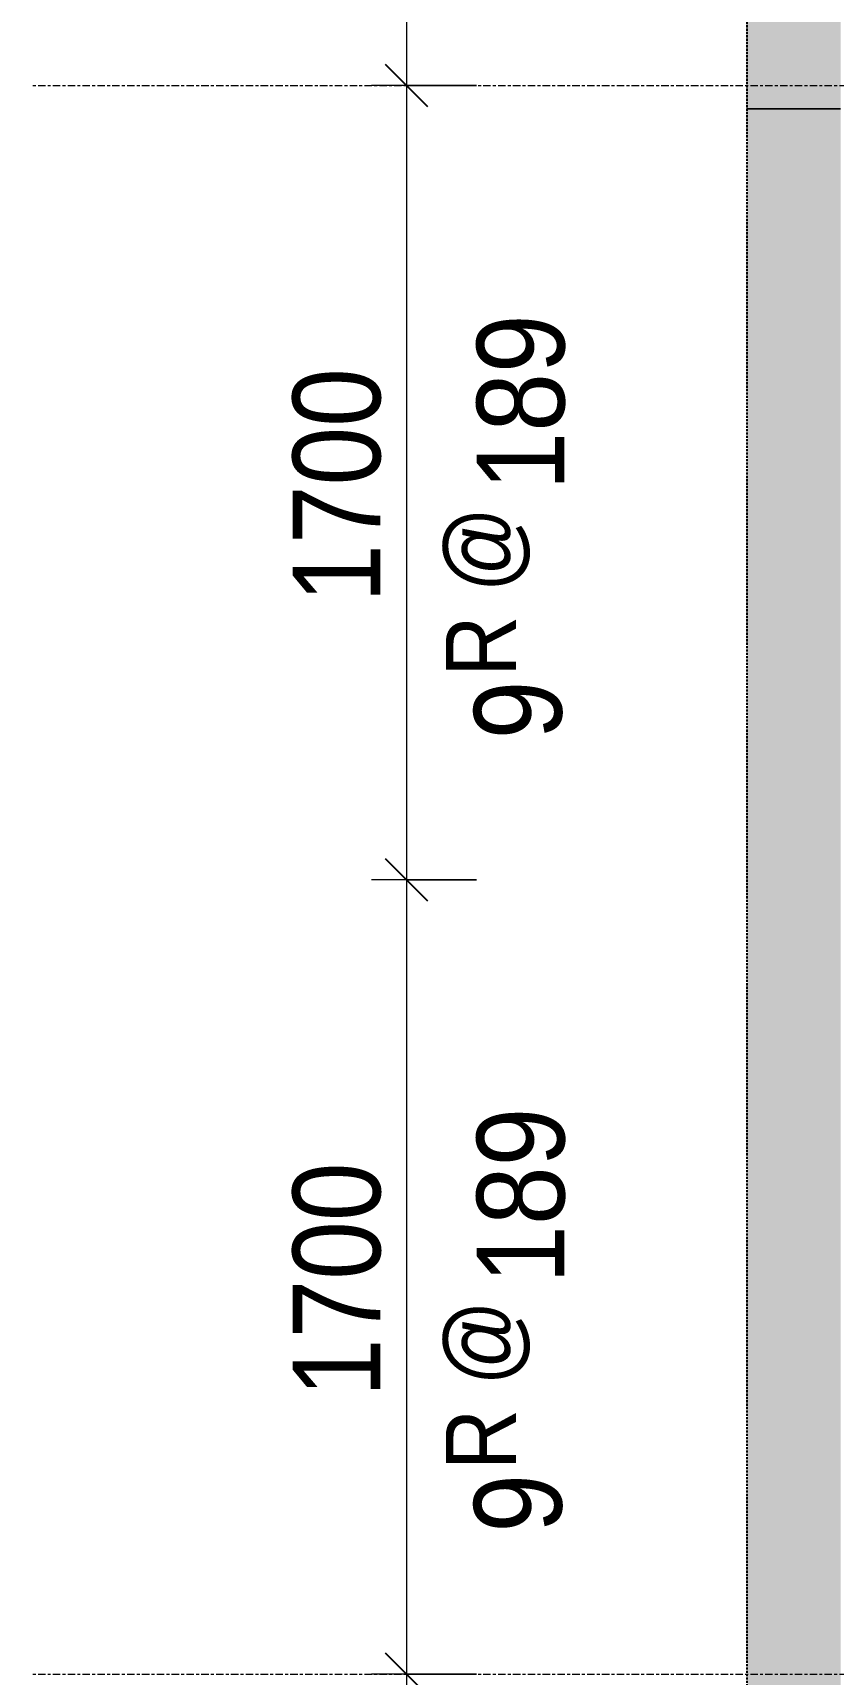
# Model space of a CAD drawing. Header units: millimetres. Extents: x 39389 to 101854, y -4225 to 80933.
# Drawn here: x 85744 to 87457, y 19200 to 22713 of the extents above; entities that cross this region are included whole.
import ezdxf

# ---------------------------------------------------------------- set-up
doc = ezdxf.new("R2010")
doc.units = ezdxf.units.MM
doc.linetypes.add('Centre', pattern=[31.75, 6.35, -4.7625, 15.875, -4.7625])
doc.linetypes.add('Hidden', pattern=[7.14375, 4.7625, -2.38125])
for name, color, linetype, lineweight in [('A-ANNO-DIMS', 211, 'Continuous', 9), ('A-ANNO-DIMS-75', 211, 'Continuous', 9), ('A-DETL-GENF', 92, 'Continuous', 18), ('A-DETL-GENF-3', 92, 'Hidden', 25), ('A-FLOR-LEVL-2', 51, 'Centre', 9), ('A-WALL-PATT-4', 111, 'Continuous', 5), ('I-WALL', 2, 'Continuous', 18), ('S-STRS-IDEN-1', 31, 'Continuous', 9)]:
    doc.layers.add(name, color=color, linetype=linetype, lineweight=lineweight)
doc.styles.add('UTM Avo_1', font='', dxfattribs={"width": 0.9, "height": 187.5})
doc.styles.add('UTM Avo_2', font='', dxfattribs={"width": 0.9, "height": 150})
doc.styles.add('UTM Avo_3', font='', dxfattribs={"width": 0.9, "height": 187.5})
doc.styles.get('UTM Avo_1').set_extended_font_data('UTM Avo')
doc.styles.get('UTM Avo_2').set_extended_font_data('UTM Avo')
doc.styles.get('UTM Avo_3').set_extended_font_data('UTM Avo')
doc.dimstyles.new('1_Dim_chi_tiet_2_5_2', dxfattribs={"dimscale": 304.8, "dimtxt": 187.368928, "dimasz": 0.295276, "dimexe": 0.246063, "dimexo": 0.0625, "dimgap": 0.024606, "dimtad": 1, "dimdec": 0, "dimrnd": 5, "dimzin": 0, "dimdsep": 46, "dimtxsty": 'UTM Avo_1', "dimblk1": 'OBLIQUE', "dimblk2": 'OBLIQUE', "dimsah": 1, "dimcen": 0.09, "dimdle": 0.246063, "dimazin": 0, "dimtfac": 1, "dimtdec": 4, "dimtix": 1, "dimtmove": 0, "dimatfit": 3, "dimfxl": 0.492126, "dimfxlon": 1, "dimtvp": 1, "dimtolj": 1, "dimtzin": 0, "dimarcsym": 2})

# ---------------------------------------------------------------- blocks, each defined once
blk = doc.blocks.new('BORDER VIEW - BORDER VIEW-3755933-TKCS_THANG BỘ TB1 - MẶT CẮT')
at = {"layer": 'A-DETL-GENF-3'}
blk.add_line((-78446.9, -2550), (-78446.9, 33921.5), dxfattribs=at)
blk = doc.blocks.new('DIMBLOCK190-TKCS_THANG BỘ TB1 - MẶT CẮT')
at = {"layer": 'A-ANNO-DIMS-75', "lineweight": 25}
for p, q in [((86543.8, 24300), (86498.8, 24345)), ((86543.8, 24300), (86588.8, 24255)), ((86543.8, 22600), (86498.8, 22645)), ((86543.8, 22600), (86588.8, 22555))]:
    blk.add_line(p, q, dxfattribs=at)
at = {"layer": 'A-ANNO-DIMS-75'}
for p, q in [((86693.8, 24300), (86468.8, 24300)), ((86543.8, 24300), (86543.8, 22600)), ((86543.8, 24300), (86693.8, 24300)), ((86693.8, 22600), (86468.8, 22600)), ((86543.8, 22600), (86693.8, 22600))]:
    blk.add_line(p, q, dxfattribs=at)
at = {"layer": 'A-ANNO-DIMS-75', "color": 0, "insert": (86300.2, 23193.2), "char_height": 187.5, "width": 616.236, "attachment_point": 1, "rotation": 90, "line_spacing_factor": 1.110334, "style": 'UTM Avo_1'}
blk.add_mtext('1700', dxfattribs=at)
blk = doc.blocks.new('_Oblique')
at = {"color": 0, "linetype": 'ByBlock', "lineweight": -2}
blk.add_line((-0.5, -0.5), (0.5, 0.5), dxfattribs=at)
blk = doc.blocks.new('DIMBLOCK191-TKCS_THANG BỘ TB1 - MẶT CẮT')
at = {"layer": 'A-ANNO-DIMS-75', "lineweight": 25}
for p, q in [((86543.8, 22600), (86498.8, 22645)), ((86543.8, 22600), (86588.8, 22555)), ((86543.8, 20900), (86498.8, 20945)), ((86543.8, 20900), (86588.8, 20855))]:
    blk.add_line(p, q, dxfattribs=at)
at = {"layer": 'A-ANNO-DIMS-75'}
for p, q in [((86693.8, 22600), (86468.8, 22600)), ((86543.8, 22600), (86543.8, 20900)), ((86543.8, 22600), (86693.8, 22600)), ((86693.8, 20900), (86468.8, 20900)), ((86543.8, 20900), (86693.8, 20900))]:
    blk.add_line(p, q, dxfattribs=at)
at = {"layer": 'A-ANNO-DIMS-75', "color": 0, "insert": (86300.2, 21493.2), "char_height": 187.5, "width": 616.236, "attachment_point": 1, "rotation": 90, "line_spacing_factor": 1.110334, "style": 'UTM Avo_1'}
blk.add_mtext('1700', dxfattribs=at)
blk = doc.blocks.new('DIMBLOCK192-TKCS_THANG BỘ TB1 - MẶT CẮT')
at = {"layer": 'A-ANNO-DIMS-75', "lineweight": 25}
for p, q in [((86543.8, 20900), (86498.8, 20945)), ((86543.8, 20900), (86588.8, 20855)), ((86543.8, 19200), (86498.8, 19245)), ((86543.8, 19200), (86588.8, 19155))]:
    blk.add_line(p, q, dxfattribs=at)
at = {"layer": 'A-ANNO-DIMS-75'}
for p, q in [((86693.8, 20900), (86468.8, 20900)), ((86543.8, 20900), (86543.8, 19200)), ((86543.8, 20900), (86693.8, 20900)), ((86693.8, 19200), (86468.8, 19200)), ((86543.8, 19200), (86693.8, 19200))]:
    blk.add_line(p, q, dxfattribs=at)
at = {"layer": 'A-ANNO-DIMS-75', "color": 0, "insert": (86300.2, 19793.2), "char_height": 187.5, "width": 616.236, "attachment_point": 1, "rotation": 90, "line_spacing_factor": 1.110334, "style": 'UTM Avo_1'}
blk.add_mtext('1700', dxfattribs=at)
blk = doc.blocks.new('DIMBLOCK193-TKCS_THANG BỘ TB1 - MẶT CẮT')
at = {"layer": 'A-ANNO-DIMS-75', "lineweight": 25}
for p, q in [((86543.8, 19200), (86498.8, 19245)), ((86543.8, 19200), (86588.8, 19155)), ((86543.8, 17500), (86498.8, 17545)), ((86543.8, 17500), (86588.8, 17455))]:
    blk.add_line(p, q, dxfattribs=at)
at = {"layer": 'A-ANNO-DIMS-75'}
for p, q in [((86693.8, 19200), (86468.8, 19200)), ((86543.8, 19200), (86543.8, 17500)), ((86543.8, 19200), (86693.8, 19200)), ((86693.8, 17500), (86468.8, 17500)), ((86543.8, 17500), (86693.8, 17500))]:
    blk.add_line(p, q, dxfattribs=at)
at = {"layer": 'A-ANNO-DIMS-75', "color": 0, "insert": (86300.2, 18093.2), "char_height": 187.5, "width": 616.236, "attachment_point": 1, "rotation": 90, "line_spacing_factor": 1.110334, "style": 'UTM Avo_1'}
blk.add_mtext('1700', dxfattribs=at)
blk = doc.blocks.new('M_Stair Run Tag - Standard-143073-TKCS_THANG BỘ TB1 - MẶT CẮT')
at = {"layer": 'S-STRS-IDEN-1', "insert": (-79091.5, 7933.5), "char_height": 150, "width": 705.375, "attachment_point": 2, "rotation": 90, "line_spacing_factor": 1.107334, "style": 'UTM Avo_2'}
blk.add_mtext('\\pt857.25,1714.5,2571.75,3429,4286.25,5143.5,6000.75,6858,7715.25,8572.5,9429.75,10287,11144.25,12001.5,12858.75,13716,14573.25,15430.5,16287.75,17145,18002.25,18859.5,19716.75,20574,21431.25,22288.5,23145.75,24003,24860.25,25717.5,26574.75,27432;R @', dxfattribs=at)

msp = doc.modelspace()

# ---------------------------------------------------------------- hatches: boundary and pattern name
at = {"layer": 'A-WALL-PATT-4'}
for points in [[(87472.6, 22550), (87472.6, 25950), (87272.6, 25950), (87272.6, 22550), (87467.8, 22550)], [(87272.6, 19150), (87472.6, 19150), (87472.6, 22550), (87272.6, 22550), (87272.6, 19200)]]:
    msp.add_hatch(color=256, dxfattribs=at).paths.add_polyline_path(points)

# ---------------------------------------------------------------- linework, layer by layer
at = {"layer": 'A-FLOR-LEVL-2'}
for p, q in [((85744.3, 22600), (97843.9, 22600)), ((85744.3, 19200), (97843.9, 19200))]:
    msp.add_line(p, q, dxfattribs=at)
at = {"layer": 'I-WALL'}
for p, q in [((87472.6, 22550), (87272.6, 22550)), ((87272.6, 22550), (87472.6, 22550))]:
    msp.add_line(p, q, dxfattribs=at)

# ---------------------------------------------------------------- block references
at = {"layer": 'A-DETL-GENF'}
msp.add_blockref('BORDER VIEW - BORDER VIEW-3755933-TKCS_THANG BỘ TB1 - MẶT CẮT', (165719.5, 0), dxfattribs=at)
at = {"layer": 'S-STRS-IDEN-1'}
for p in [(165719.5, 13583.5), (165719.5, 11885.6)]:
    msp.add_blockref('M_Stair Run Tag - Standard-143073-TKCS_THANG BỘ TB1 - MẶT CẮT', p, dxfattribs=at)

# ---------------------------------------------------------------- texts
at = {"layer": 'S-STRS-IDEN-1', "char_height": 187.5, "rotation": 90, "line_spacing_factor": 1.107334, "style": 'UTM Avo_3'}
for s, insert, width, attachment_point in [('\\pt857.25,1714.5,2571.75,3429,4286.25,5143.5,6000.75,6858,7715.25,8572.5,9429.75,10287,11144.25,12001.5,12858.75,13716,14573.25,15430.5,16287.75,17145,18002.25,18859.5,19716.75,20574,21431.25,22288.5,23145.75,24003,24860.25,25717.5,26574.75,27432;189', (86789.2, 21733.7), 379.35, 4), ('\\pt857.25,1714.5,2571.75,3429,4286.25,5143.5,6000.75,6858,7715.25,8572.5,9429.75,10287,11144.25,12001.5,12858.75,13716,14573.25,15430.5,16287.75,17145,18002.25,18859.5,19716.75,20574,21431.25,22288.5,23145.75,24003,24860.25,25717.5,26574.75,27432;9', (86783.3, 21326.3), 124.875, 6), ('\\pt857.25,1714.5,2571.75,3429,4286.25,5143.5,6000.75,6858,7715.25,8572.5,9429.75,10287,11144.25,12001.5,12858.75,13716,14573.25,15430.5,16287.75,17145,18002.25,18859.5,19716.75,20574,21431.25,22288.5,23145.75,24003,24860.25,25717.5,26574.75,27432;189', (86789.2, 20035.8), 379.35, 4), ('\\pt857.25,1714.5,2571.75,3429,4286.25,5143.5,6000.75,6858,7715.25,8572.5,9429.75,10287,11144.25,12001.5,12858.75,13716,14573.25,15430.5,16287.75,17145,18002.25,18859.5,19716.75,20574,21431.25,22288.5,23145.75,24003,24860.25,25717.5,26574.75,27432;9', (86783.3, 19628.3), 124.875, 6)]:
    msp.add_mtext(s, dxfattribs=dict(at, insert=insert, width=width, attachment_point=attachment_point))

# ---------------------------------------------------------------- dimensions: what is measured, and where the dimension line sits
at = {"layer": 'A-ANNO-DIMS'}
for base, p1, p2, picture, middle in [((86543.8, 22600), (86693.8, 24300), (86693.8, 22600), 'DIMBLOCK190-TKCS_THANG BỘ TB1 - MẶT CẮT', (86439.2, 23450)), ((86543.8, 20900), (86693.8, 22600), (86693.8, 20900), 'DIMBLOCK191-TKCS_THANG BỘ TB1 - MẶT CẮT', (86439.2, 21750)), ((86543.8, 19200), (86693.8, 20900), (86693.8, 19200), 'DIMBLOCK192-TKCS_THANG BỘ TB1 - MẶT CẮT', (86439.2, 20050)), ((86543.8, 17500), (86693.8, 19200), (86693.8, 17500), 'DIMBLOCK193-TKCS_THANG BỘ TB1 - MẶT CẮT', (86439.2, 18350))]:
    dim = msp.add_linear_dim(base=base, p1=p1, p2=p2, angle=90, dimstyle='1_Dim_chi_tiet_2_5_2', override={"dimpost": '<>', "dimfxl": 1700}, dxfattribs=at)
    dim.commit()
    dim.dimension.update_dxf_attribs({"geometry": picture, "text_midpoint": middle})

doc.saveas('drawing.dxf')
